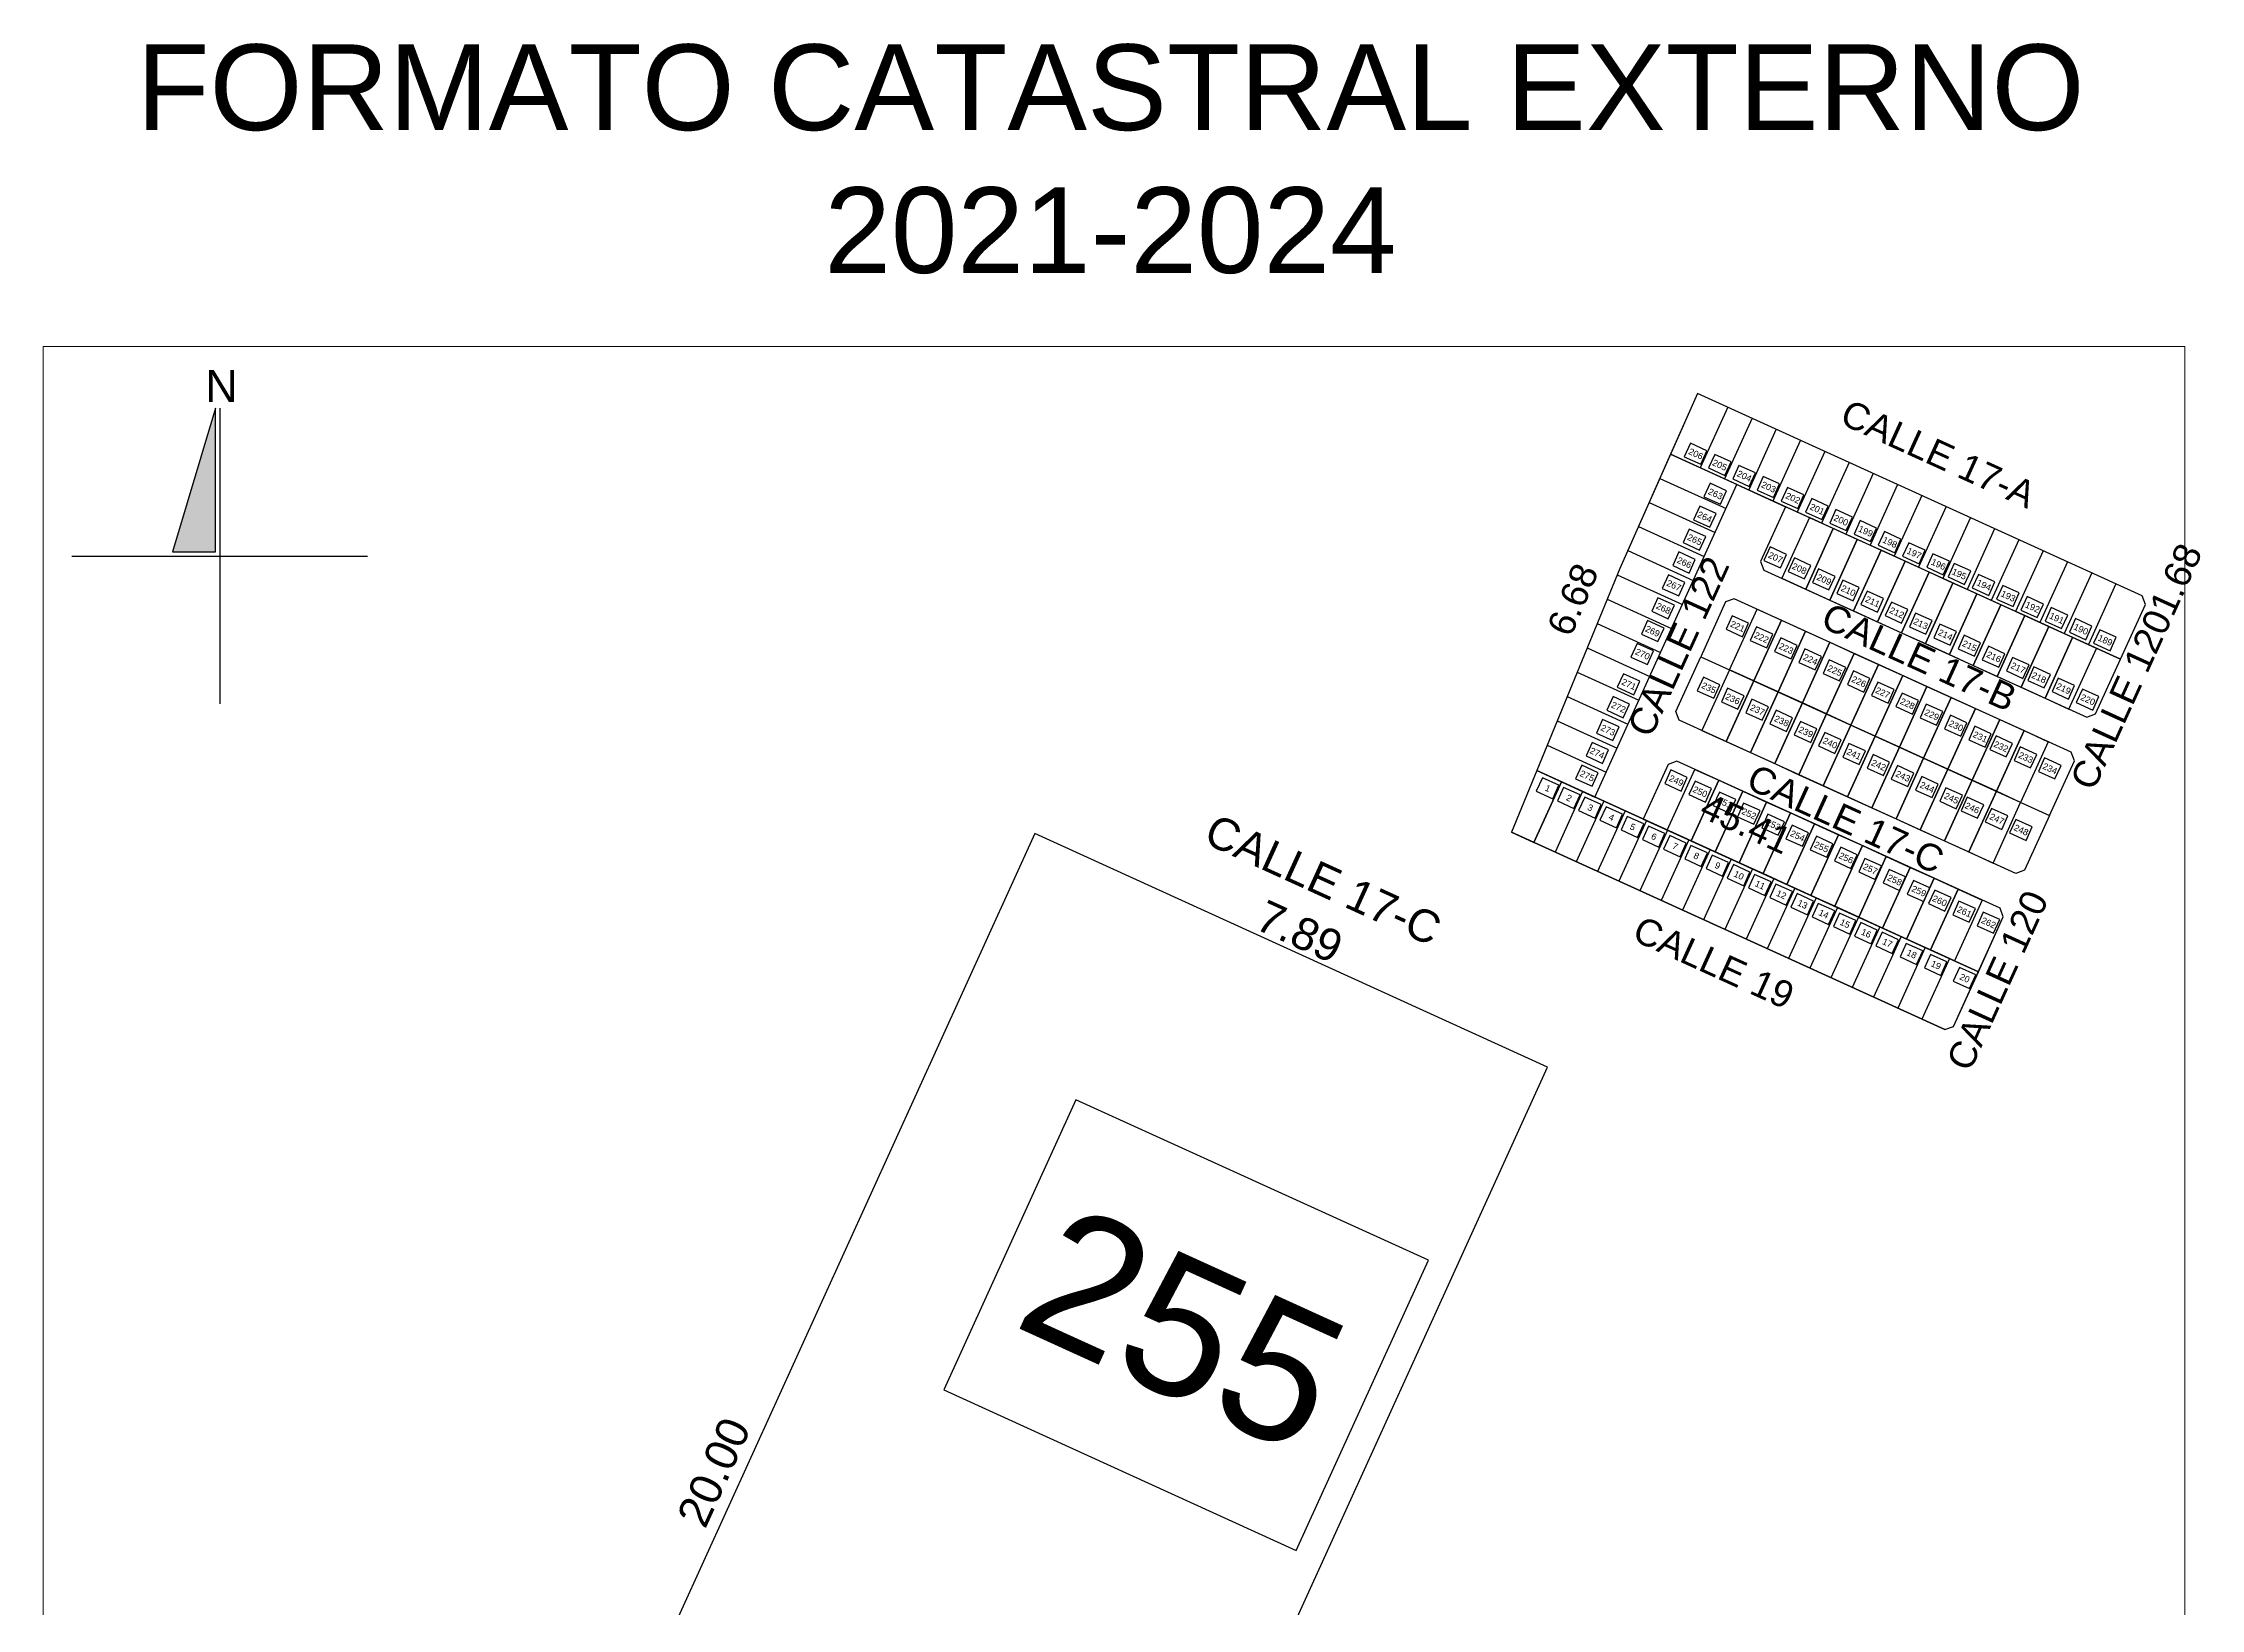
# Model space of a CAD drawing. Header units: inches. Extents: x 163.5 to 193.7, y 30.1 to 74.
# Drawn here: x 163.52 to 193.74, y 52.06 to 73.99 of the extents above; entities that cross this region are included whole.
import ezdxf
from ezdxf.enums import TextEntityAlignment as Align

# ---------------------------------------------------------------- set-up
doc = ezdxf.new("R2010")
doc.units = ezdxf.units.IN
doc.header["$MEASUREMENT"] = 0
doc.layers.add('_DIV LOTES', color=7, linetype='Continuous')
doc.styles.add('DATOS', font='arial.ttf')
doc.styles.add('Formato', font='arial.ttf')
doc.styles.add('Localizacion', font='arial.ttf')
doc.styles.add('Terreno', font='arial.ttf')
doc.dimstyles.new('T-100', dxfattribs={"dimscale": 0, "dimtxt": 0.45, "dimasz": 0.18, "dimexe": 0.18, "dimexo": 0.0625, "dimgap": 0.0905, "dimtad": 0, "dimzin": 1, "dimdsep": 46, "dimtxsty": 'Terreno', "dimblk": 'NONE', "dimcen": 0, "dimse1": 1, "dimse2": 1, "dimsd1": 1, "dimsd2": 1, "dimclrt": 256, "dimadec": 0, "dimazin": 0, "dimtfac": 1, "dimtix": 1, "dimtofl": 0, "dimtmove": 2, "dimatfit": 3, "dimldrblk": 'NONE', "dimfxl": 1, "dimtolj": 1, "dimarcsym": 0})
doc.dimstyles.new('U-100', dxfattribs={"dimscale": 0, "dimtxt": 0.375, "dimasz": 0.18, "dimexe": 0.18, "dimexo": 0.0625, "dimgap": 0.0905, "dimtad": 0, "dimzin": 1, "dimdsep": 46, "dimtxsty": 'Terreno', "dimblk": 'NONE', "dimcen": 0, "dimse1": 1, "dimse2": 1, "dimsd1": 1, "dimsd2": 1, "dimclrt": 256, "dimadec": 0, "dimazin": 0, "dimtfac": 1, "dimtix": 1, "dimtofl": 0, "dimtmove": 2, "dimatfit": 3, "dimldrblk": 'NONE', "dimfxl": 1, "dimtolj": 1, "dimarcsym": 0})

# ---------------------------------------------------------------- blocks, each defined once
blk = doc.blocks.new('Norte')
blk.add_hatch(color=256).paths.add_polyline_path([(2254.291, 2179.168), (2254.691, 2179.168), (2254.691, 2180.508)])
for p, q in [((2254.731, 2180.508), (2254.731, 2177.748)), ((2253.351, 2179.128), (2256.111, 2179.128))]:
    blk.add_line(p, q)
blk.add_lwpolyline([(2254.691, 2180.508), (2254.291, 2179.168), (2254.691, 2179.168)], close=True)
at = {"insert": (2254.595, 2180.866), "char_height": 0.3, "width": 0.27128, "attachment_point": 1, "style": 'Localizacion'}
blk.add_mtext('N', dxfattribs=at)
blk = doc.blocks.new('*D19')
at = {"layer": 'Defpoints', "color": 0, "transparency": 16777216}
for p in [(186.69, 69.082), (183.642, 63.123), (184.084, 62.936)]:
    blk.add_point(p, dxfattribs=at)
at = {"transparency": 16777216, "insert": (184.945, 66.196), "char_height": 0.375, "attachment_point": 5, "rotation": 67.0167, "style": 'Terreno'}
blk.add_mtext('\\A1;6.68', dxfattribs=at)
blk = doc.blocks.new('_None')
blk = doc.blocks.new('*D20')
at = {"layer": 'Defpoints', "color": 0, "transparency": 16777216}
for p in [(186.949, 69.651), (186.69, 69.082), (192.92, 66.246)]:
    blk.add_point(p, dxfattribs=at)
at = {"transparency": 16777216, "insert": (190.064, 68.234), "char_height": 0.375, "attachment_point": 5, "rotation": 335.528, "style": 'Terreno'}
blk.add_mtext('\\A1;CALLE 17-A', dxfattribs=at)
blk = doc.blocks.new('*D21')
at = {"layer": 'Defpoints', "color": 0, "transparency": 16777216}
for p in [(184.084, 62.936), (190.155, 60.173), (189.954, 59.73)]:
    blk.add_point(p, dxfattribs=at)
at = {"transparency": 16777216, "insert": (186.918, 61.111), "char_height": 0.375, "attachment_point": 5, "rotation": 335.528, "style": 'Terreno'}
blk.add_mtext('\\A1;CALLE 19', dxfattribs=at)
blk = doc.blocks.new('*D22')
at = {"layer": 'Defpoints', "color": 0, "transparency": 16777216}
for p in [(190.974, 61.751), (191.242, 61.629), (190.276, 60.218)]:
    blk.add_point(p, dxfattribs=at)
at = {"transparency": 16777216, "insert": (190.893, 60.862), "char_height": 0.375, "attachment_point": 5, "rotation": 65.528, "style": 'Terreno'}
blk.add_mtext('\\A1;CALLE 120', dxfattribs=at)
blk = doc.blocks.new('*D23')
at = {"layer": 'Defpoints', "color": 0, "transparency": 16777216}
for p in [(186.501, 64.153), (186.401, 63.932), (190.929, 61.872)]:
    blk.add_point(p, dxfattribs=at)
at = {"transparency": 16777216, "insert": (188.765, 63.122), "char_height": 0.375, "attachment_point": 5, "rotation": 335.528, "style": 'Terreno'}
blk.add_mtext('\\A1;CALLE 17-C', dxfattribs=at)
blk = doc.blocks.new('*D24')
at = {"layer": 'Defpoints', "color": 0, "transparency": 16777216}
for p in [(187.243, 67.805), (187.42, 67.724), (185.252, 63.43)]:
    blk.add_point(p, dxfattribs=at)
at = {"transparency": 16777216, "insert": (186.424, 65.537), "char_height": 0.375, "attachment_point": 5, "rotation": 65.528, "style": 'Terreno'}
blk.add_mtext('\\A1;CALLE 122', dxfattribs=at)
blk = doc.blocks.new('*D25')
at = {"layer": 'Defpoints', "color": 0, "transparency": 16777216}
for p in [(187.619, 66.608), (192.146, 64.547), (192.059, 64.356)]:
    blk.add_point(p, dxfattribs=at)
at = {"transparency": 16777216, "insert": (189.796, 65.387), "char_height": 0.375, "attachment_point": 5, "rotation": 335.528, "style": 'Terreno'}
blk.add_mtext('\\A1;CALLE 17-B', dxfattribs=at)
blk = doc.blocks.new('*D26')
at = {"layer": 'Defpoints', "color": 0, "transparency": 16777216}
for p in [(192.965, 66.126), (193.186, 66.025), (192.267, 64.593)]:
    blk.add_point(p, dxfattribs=at)
at = {"transparency": 16777216, "insert": (192.837, 65.258), "char_height": 0.375, "attachment_point": 5, "rotation": 65.528, "style": 'Terreno'}
blk.add_mtext('\\A1;CALLE 1201.68', dxfattribs=at)
blk = doc.blocks.new('*D27')
at = {"layer": 'Defpoints', "color": 0, "transparency": 16777216}
for p in [(186.401, 63.932), (188.665, 62.902), (188.502, 62.544)]:
    blk.add_point(p, dxfattribs=at)
at = {"transparency": 16777216, "insert": (187.37, 63.059), "char_height": 0.375, "attachment_point": 5, "rotation": 335.528, "style": 'Terreno'}
blk.add_mtext('\\A1;45.41', dxfattribs=at)
blk = doc.blocks.new('*D28')
at = {"layer": 'Defpoints', "color": 0, "transparency": 16777216}
for p in [(177.408, 62.918), (168.771, 44.875), (169.123, 44.715)]:
    blk.add_point(p, dxfattribs=at)
at = {"transparency": 16777216, "insert": (172.914, 53.976), "char_height": 0.45, "attachment_point": 5, "rotation": 65.528, "style": 'Terreno'}
blk.add_mtext('\\A1;20.00', dxfattribs=at)
blk = doc.blocks.new('*D29')
at = {"layer": 'Defpoints', "color": 0, "transparency": 16777216}
for p in [(184.591, 59.649), (184.91, 59.504), (176.307, 41.445)]:
    blk.add_point(p, dxfattribs=at)
at = {"transparency": 16777216, "insert": (180.768, 50.402), "char_height": 0.45, "attachment_point": 5, "rotation": 65.528, "style": 'Terreno'}
blk.add_mtext('\\A1;20.00', dxfattribs=at)
blk = doc.blocks.new('*D31')
at = {"layer": 'Defpoints', "color": 0, "transparency": 16777216}
for p in [(177.526, 63.179), (177.408, 62.918), (184.591, 59.649)]:
    blk.add_point(p, dxfattribs=at)
at = {"transparency": 16777216, "insert": (181.118, 61.544), "char_height": 0.45, "attachment_point": 5, "rotation": 335.528, "style": 'Terreno'}
blk.add_mtext('\\A1;7.89', dxfattribs=at)
blk = doc.blocks.new('*D32')
at = {"layer": 'Defpoints', "color": 0, "transparency": 16777216}
for p in [(177.856, 63.903), (177.408, 62.918), (184.591, 59.649)]:
    blk.add_point(p, dxfattribs=at)
at = {"transparency": 16777216, "insert": (181.448, 62.269), "char_height": 0.45, "attachment_point": 5, "rotation": 335.528, "style": 'Terreno'}
blk.add_mtext('\\A1;CALLE 17-C', dxfattribs=at)

msp = doc.modelspace()

# ---------------------------------------------------------------- linework, layer by layer
at = {"lineweight": 18}
msp.add_lwpolyline([(163.518, 69.739), (193.518, 69.739), (193.518, 40.189), (163.518, 40.189)], close=True, dxfattribs=at)
at = {"layer": '_DIV LOTES'}
for p, q in [((187.115, 68.889), (186.728, 68.039)), ((187.454, 68.734), (187.068, 67.884)), ((187.794, 68.579), (187.408, 67.73)), ((188.134, 68.425), (187.747, 67.575)), ((188.474, 68.27), (188.087, 67.42)), ((188.814, 68.115), (188.427, 67.266)), ((186.162, 67.892), (187.09, 67.469)), ((189.153, 67.961), (188.767, 67.111)), ((189.493, 67.806), (189.107, 66.956)), ((186.012, 67.555), (186.937, 67.134)), ((189.833, 67.651), (189.446, 66.802)), ((190.173, 67.497), (189.786, 66.647)), ((185.863, 67.218), (186.785, 66.798)), ((190.513, 67.342), (190.126, 66.492)), ((190.852, 67.187), (190.466, 66.338)), ((185.713, 66.881), (186.632, 66.463)), ((191.192, 67.033), (190.806, 66.183)), ((191.532, 66.878), (191.145, 66.029)), ((185.566, 66.543), (186.479, 66.127)), ((191.872, 66.723), (191.485, 65.874)), ((192.212, 66.569), (191.825, 65.719)), ((185.425, 66.202), (186.327, 65.791)), ((192.551, 66.414), (192.165, 65.565)), ((185.285, 65.86), (186.174, 65.456)), ((185.145, 65.519), (186.021, 65.12)), ((185.005, 65.178), (185.868, 64.785)), ((184.865, 64.837), (185.716, 64.449)), ((184.724, 64.495), (185.563, 64.114)), ((184.584, 64.154), (185.41, 63.778)), ((184.784, 63.643), (184.398, 62.793)), ((185.082, 63.507), (184.695, 62.658)), ((185.379, 63.372), (184.992, 62.522)), ((185.676, 63.237), (185.29, 62.387)), ((190.155, 60.173), (184.084, 62.936)), ((190.155, 60.173), (184.084, 62.936)), ((185.974, 63.101), (185.587, 62.252)), ((186.271, 62.966), (185.884, 62.116)), ((186.568, 62.831), (186.182, 61.981)), ((186.866, 62.695), (186.479, 61.846)), ((187.163, 62.56), (186.776, 61.71)), ((187.46, 62.425), (187.074, 61.575)), ((187.758, 62.289), (187.371, 61.44)), ((188.055, 62.154), (187.668, 61.304)), ((188.352, 62.019), (187.966, 61.169)), ((188.65, 61.883), (188.263, 61.034)), ((188.947, 61.748), (188.56, 60.899)), ((189.244, 61.613), (188.858, 60.763)), ((189.542, 61.477), (189.155, 60.628)), ((189.881, 61.323), (189.495, 60.473)), ((190.221, 61.168), (189.835, 60.319))]:
    msp.add_line(p, q, dxfattribs=at)
for points in [[(186.69, 69.082), (185.601, 66.629), (184.084, 62.936), (190.155, 60.173)], [(190.155, 60.173), (190.276, 60.218), (190.974, 61.751), (190.929, 61.872), (186.401, 63.932), (186.28, 63.887), (185.931, 63.121), (185.252, 63.43), (187.243, 67.805), (187.922, 67.495), (187.574, 66.729), (187.619, 66.608), (192.146, 64.547), (192.267, 64.593), (192.965, 66.126), (192.92, 66.246), (186.69, 69.082), (185.601, 66.629), (184.084, 62.936), (190.155, 60.173)], [(184.084, 62.936), (184.398, 62.793), (184.784, 63.643), (184.439, 63.8), (184.084, 62.936)], [(184.398, 62.793), (184.784, 63.643), (185.082, 63.507), (184.695, 62.658), (184.398, 62.793)], [(169.123, 44.715), (176.307, 41.445), (184.591, 59.649), (177.408, 62.918), (169.123, 44.715)]]:
    msp.add_lwpolyline(points, dxfattribs=at)
for points in [[(192.92, 66.246), (186.69, 69.082), (186.311, 68.229), (186.311, 68.229), (186.311, 68.229), (192.616, 65.359), (192.965, 66.126)], [(186.822, 68.278), (186.591, 68.383), (186.505, 68.193), (186.735, 68.089)], [(187.243, 67.805), (186.311, 68.229), (185.601, 66.629), (184.439, 63.8), (185.252, 63.43)], [(187.161, 68.124), (186.931, 68.228), (186.845, 68.039), (187.075, 67.934)], [(187.501, 67.969), (187.271, 68.074), (187.185, 67.884), (187.415, 67.779)], [(187.097, 67.718), (186.867, 67.823), (186.78, 67.633), (187.011, 67.529)], [(187.841, 67.814), (187.611, 67.919), (187.524, 67.729), (187.755, 67.625)], [(188.181, 67.66), (187.951, 67.764), (187.864, 67.575), (188.095, 67.47)], [(186.951, 67.398), (186.721, 67.503), (186.635, 67.313), (186.865, 67.208)], [(187.619, 66.608), (192.146, 64.547), (192.267, 64.593), (192.616, 65.359), (187.922, 67.495), (187.574, 66.729)], [(188.521, 67.505), (188.29, 67.61), (188.204, 67.42), (188.434, 67.315)], [(188.86, 67.35), (188.63, 67.455), (188.544, 67.265), (188.774, 67.161)], [(186.805, 67.077), (186.575, 67.182), (186.489, 66.992), (186.719, 66.888)], [(188.593, 67.19), (188.258, 67.343), (187.871, 66.493), (188.206, 66.341)], [(188.928, 67.038), (188.593, 67.19), (188.206, 66.341), (188.542, 66.188)], [(189.2, 67.196), (188.97, 67.3), (188.884, 67.111), (189.114, 67.006)], [(189.54, 67.041), (189.31, 67.146), (189.223, 66.956), (189.454, 66.851)], [(186.66, 66.757), (186.429, 66.862), (186.343, 66.672), (186.573, 66.567)], [(187.938, 66.828), (187.707, 66.933), (187.621, 66.743), (187.851, 66.638)], [(189.263, 66.885), (188.928, 67.038), (188.542, 66.188), (188.877, 66.036)], [(189.599, 66.733), (189.263, 66.885), (188.877, 66.036), (189.212, 65.883)], [(189.88, 66.886), (189.65, 66.991), (189.563, 66.802), (189.794, 66.697)], [(190.22, 66.732), (189.989, 66.837), (189.903, 66.647), (190.133, 66.542)], [(186.514, 66.436), (186.283, 66.541), (186.197, 66.351), (186.427, 66.247)], [(188.278, 66.673), (188.047, 66.778), (187.961, 66.589), (188.191, 66.484)], [(188.617, 66.519), (188.387, 66.624), (188.301, 66.434), (188.531, 66.329)], [(189.934, 66.58), (189.599, 66.733), (189.212, 65.883), (189.547, 65.73)], [(190.269, 66.427), (189.934, 66.58), (189.547, 65.73), (189.883, 65.578)], [(190.517, 66.596), (190.287, 66.701), (190.2, 66.512), (190.431, 66.407)], [(190.857, 66.442), (190.626, 66.547), (190.54, 66.357), (190.77, 66.252)], [(186.368, 66.116), (186.137, 66.221), (186.051, 66.031), (186.281, 65.926)], [(187.085, 66.162), (186.736, 65.395), (191.62, 63.172), (191.969, 63.939), (191.924, 64.059), (187.205, 66.207)], [(187.085, 66.162), (186.736, 65.395), (191.62, 63.172), (191.969, 63.939), (191.924, 64.059), (187.205, 66.207)], [(188.957, 66.364), (188.727, 66.469), (188.641, 66.279), (188.871, 66.175)], [(189.297, 66.21), (189.067, 66.314), (188.98, 66.125), (189.211, 66.02)], [(190.604, 66.275), (190.269, 66.427), (189.883, 65.578), (190.218, 65.425)], [(190.94, 66.122), (190.604, 66.275), (190.218, 65.425), (190.553, 65.273)], [(191.197, 66.287), (190.966, 66.392), (190.88, 66.202), (191.11, 66.097)], [(191.536, 66.132), (191.306, 66.237), (191.22, 66.048), (191.45, 65.943)], [(186.222, 65.795), (185.992, 65.9), (185.905, 65.71), (186.136, 65.606)], [(187.407, 65.863), (187.177, 65.968), (187.091, 65.779), (187.321, 65.674)], [(187.479, 65.057), (187.139, 65.211), (187.526, 66.061), (187.866, 65.906)], [(187.819, 64.902), (187.479, 65.057), (187.866, 65.906), (188.205, 65.752)], [(189.637, 66.055), (189.406, 66.16), (189.32, 65.97), (189.55, 65.865)], [(189.977, 65.9), (189.746, 66.005), (189.66, 65.815), (189.89, 65.711)], [(191.275, 65.97), (190.94, 66.122), (190.553, 65.273), (190.888, 65.12)], [(191.61, 65.817), (191.275, 65.97), (190.888, 65.12), (191.223, 64.968)], [(191.876, 65.978), (191.646, 66.083), (191.559, 65.893), (191.79, 65.788)], [(192.216, 65.823), (191.986, 65.928), (191.899, 65.738), (192.13, 65.633)], [(187.747, 65.709), (187.517, 65.814), (187.43, 65.624), (187.661, 65.519)], [(188.087, 65.554), (187.857, 65.659), (187.77, 65.469), (188.001, 65.364)], [(188.159, 64.747), (187.819, 64.902), (188.205, 65.752), (188.545, 65.597)], [(188.498, 64.593), (188.159, 64.747), (188.545, 65.597), (188.885, 65.442)], [(190.316, 65.746), (190.086, 65.85), (190, 65.661), (190.23, 65.556)], [(190.656, 65.591), (190.426, 65.696), (190.34, 65.506), (190.57, 65.401)], [(191.945, 65.664), (191.61, 65.817), (191.223, 64.968), (191.559, 64.815)], [(192.281, 65.512), (191.945, 65.664), (191.559, 64.815), (191.894, 64.662)], [(192.556, 65.668), (192.325, 65.773), (192.239, 65.584), (192.469, 65.479)], [(186.076, 65.475), (185.846, 65.58), (185.759, 65.39), (185.99, 65.285)], [(186.387, 64.628), (186.736, 65.395), (191.62, 63.172), (191.271, 62.405), (191.151, 62.36), (186.432, 64.508)], [(186.387, 64.628), (186.736, 65.395), (191.62, 63.172), (191.271, 62.405), (191.151, 62.36), (186.432, 64.508)], [(188.427, 65.399), (188.196, 65.504), (188.11, 65.315), (188.34, 65.21)], [(188.766, 65.245), (188.536, 65.35), (188.45, 65.16), (188.68, 65.055)], [(188.838, 64.438), (188.498, 64.593), (188.885, 65.442), (189.225, 65.288)], [(189.178, 64.283), (188.838, 64.438), (189.225, 65.288), (189.565, 65.133)], [(190.996, 65.436), (190.766, 65.541), (190.679, 65.351), (190.91, 65.247)], [(191.336, 65.282), (191.105, 65.386), (191.019, 65.197), (191.249, 65.092)], [(185.883, 65.052), (185.653, 65.156), (185.567, 64.967), (185.797, 64.862)], [(187.004, 65.003), (186.773, 65.108), (186.687, 64.918), (186.917, 64.813)], [(187.479, 65.057), (187.139, 65.211), (186.753, 64.362), (187.092, 64.207)], [(187.819, 64.902), (187.479, 65.057), (187.092, 64.207), (187.432, 64.053)], [(189.106, 65.09), (188.876, 65.195), (188.79, 65.005), (189.02, 64.9)], [(189.446, 64.935), (189.216, 65.04), (189.129, 64.851), (189.36, 64.746)], [(189.518, 64.129), (189.178, 64.283), (189.565, 65.133), (189.904, 64.978)], [(189.858, 63.974), (189.518, 64.129), (189.904, 64.978), (190.244, 64.824)], [(191.633, 65.146), (191.403, 65.251), (191.316, 65.061), (191.547, 64.957)], [(191.973, 64.992), (191.743, 65.096), (191.656, 64.907), (191.887, 64.802)], [(185.738, 64.731), (185.507, 64.836), (185.421, 64.646), (185.651, 64.541)], [(187.344, 64.848), (187.113, 64.953), (187.027, 64.764), (187.257, 64.659)], [(187.683, 64.694), (187.453, 64.799), (187.367, 64.609), (187.597, 64.504)], [(188.159, 64.747), (187.819, 64.902), (187.432, 64.053), (187.772, 63.898)], [(188.498, 64.593), (188.159, 64.747), (187.772, 63.898), (188.112, 63.743)], [(189.786, 64.781), (189.556, 64.886), (189.469, 64.696), (189.7, 64.591)], [(190.126, 64.626), (189.895, 64.731), (189.809, 64.541), (190.039, 64.436)], [(190.197, 63.819), (189.858, 63.974), (190.244, 64.824), (190.584, 64.669)], [(192.313, 64.837), (192.082, 64.942), (191.996, 64.752), (192.226, 64.647)], [(185.592, 64.411), (185.361, 64.515), (185.275, 64.326), (185.505, 64.221)], [(188.023, 64.539), (187.793, 64.644), (187.706, 64.454), (187.937, 64.349)], [(188.363, 64.384), (188.133, 64.489), (188.046, 64.3), (188.277, 64.195)], [(188.838, 64.438), (188.498, 64.593), (188.112, 63.743), (188.452, 63.589)], [(189.178, 64.283), (188.838, 64.438), (188.452, 63.589), (188.791, 63.434)], [(190.465, 64.471), (190.235, 64.576), (190.149, 64.387), (190.379, 64.282)], [(190.537, 63.665), (190.197, 63.819), (190.584, 64.669), (190.924, 64.514)], [(190.805, 64.317), (190.575, 64.422), (190.489, 64.232), (190.719, 64.127)], [(190.877, 63.51), (190.537, 63.665), (190.924, 64.514), (191.264, 64.36)], [(185.446, 64.09), (185.216, 64.195), (185.129, 64.005), (185.36, 63.9)], [(188.703, 64.23), (188.472, 64.335), (188.386, 64.145), (188.616, 64.04)], [(189.042, 64.075), (188.812, 64.18), (188.726, 63.99), (188.956, 63.885)], [(189.518, 64.129), (189.178, 64.283), (188.791, 63.434), (189.131, 63.279)], [(189.858, 63.974), (189.518, 64.129), (189.131, 63.279), (189.471, 63.125)], [(191.103, 64.181), (190.872, 64.286), (190.786, 64.097), (191.016, 63.992)], [(191.217, 63.355), (190.877, 63.51), (191.264, 64.36), (191.603, 64.205)], [(191.442, 64.027), (191.212, 64.132), (191.126, 63.942), (191.356, 63.837)], [(190.276, 60.218), (190.625, 60.984), (184.439, 63.8), (184.084, 62.936), (190.155, 60.173)], [(185.3, 63.77), (185.07, 63.875), (184.983, 63.685), (185.214, 63.58)], [(190.929, 61.872), (186.401, 63.932), (186.28, 63.887), (185.931, 63.121), (190.625, 60.984), (190.974, 61.751)], [(186.548, 63.704), (186.318, 63.809), (186.231, 63.619), (186.462, 63.514)], [(186.602, 62.815), (186.267, 62.968), (186.653, 63.817), (186.988, 63.665)], [(189.382, 63.92), (189.152, 64.025), (189.066, 63.836), (189.296, 63.731)], [(189.722, 63.766), (189.492, 63.871), (189.405, 63.681), (189.636, 63.576)], [(190.197, 63.819), (189.858, 63.974), (189.471, 63.125), (189.811, 62.97)], [(190.537, 63.665), (190.197, 63.819), (189.811, 62.97), (190.151, 62.815)], [(191.782, 63.872), (191.552, 63.977), (191.465, 63.787), (191.696, 63.683)], [(184.748, 63.596), (184.518, 63.701), (184.431, 63.511), (184.662, 63.406)], [(185.045, 63.461), (184.815, 63.565), (184.729, 63.376), (184.959, 63.271)], [(186.888, 63.549), (186.657, 63.654), (186.571, 63.464), (186.801, 63.359)], [(186.937, 62.663), (186.602, 62.815), (186.988, 63.665), (187.324, 63.512)], [(187.227, 63.394), (186.997, 63.499), (186.911, 63.31), (187.141, 63.205)], [(187.272, 62.51), (186.937, 62.663), (187.324, 63.512), (187.659, 63.36)], [(190.062, 63.611), (189.832, 63.716), (189.745, 63.526), (189.976, 63.422)], [(190.402, 63.457), (190.171, 63.561), (190.085, 63.372), (190.315, 63.267)], [(190.877, 63.51), (190.537, 63.665), (190.151, 62.815), (190.49, 62.661)], [(191.217, 63.355), (190.877, 63.51), (190.49, 62.661), (190.83, 62.506)], [(185.343, 63.325), (185.112, 63.43), (185.026, 63.24), (185.256, 63.136)], [(185.64, 63.19), (185.41, 63.295), (185.323, 63.105), (185.554, 63)], [(187.567, 63.24), (187.337, 63.345), (187.251, 63.155), (187.481, 63.05)], [(187.608, 62.358), (187.272, 62.51), (187.659, 63.36), (187.994, 63.207)], [(187.907, 63.085), (187.677, 63.19), (187.59, 63), (187.821, 62.895)], [(187.943, 62.205), (187.608, 62.358), (187.994, 63.207), (188.329, 63.055)], [(190.699, 63.321), (190.469, 63.426), (190.382, 63.236), (190.613, 63.132)], [(191.039, 63.167), (190.808, 63.271), (190.722, 63.082), (190.952, 62.977)], [(185.937, 63.055), (185.707, 63.159), (185.621, 62.97), (185.851, 62.865)], [(186.235, 62.919), (186.004, 63.024), (185.918, 62.834), (186.148, 62.73)], [(186.532, 62.784), (186.302, 62.889), (186.215, 62.699), (186.446, 62.594)], [(188.247, 62.93), (188.017, 63.035), (187.93, 62.846), (188.161, 62.741)], [(188.278, 62.052), (187.943, 62.205), (188.329, 63.055), (188.665, 62.902)], [(188.587, 62.776), (188.356, 62.881), (188.27, 62.691), (188.5, 62.586)], [(188.613, 61.9), (188.278, 62.052), (188.665, 62.902), (189, 62.749)], [(191.379, 63.012), (191.148, 63.117), (191.062, 62.927), (191.292, 62.822)], [(186.829, 62.649), (186.599, 62.753), (186.513, 62.564), (186.743, 62.459)], [(187.127, 62.513), (186.896, 62.618), (186.81, 62.428), (187.04, 62.324)], [(188.926, 62.621), (188.696, 62.726), (188.61, 62.536), (188.84, 62.431)], [(188.948, 61.747), (188.613, 61.9), (189, 62.749), (189.335, 62.597)], [(189.284, 61.595), (188.948, 61.747), (189.335, 62.597), (189.67, 62.444)], [(189.266, 62.466), (189.036, 62.571), (188.95, 62.382), (189.18, 62.277)], [(187.424, 62.378), (187.194, 62.483), (187.107, 62.293), (187.338, 62.188)], [(187.721, 62.243), (187.491, 62.347), (187.405, 62.158), (187.635, 62.053)], [(189.619, 61.442), (189.284, 61.595), (189.67, 62.444), (190.006, 62.292)], [(189.606, 62.312), (189.376, 62.417), (189.289, 62.227), (189.52, 62.122)], [(189.954, 61.29), (189.619, 61.442), (190.006, 62.292), (190.341, 62.139)], [(189.946, 62.157), (189.716, 62.262), (189.629, 62.072), (189.86, 61.968)], [(188.019, 62.107), (187.788, 62.212), (187.702, 62.022), (187.932, 61.918)], [(188.316, 61.972), (188.086, 62.077), (187.999, 61.887), (188.23, 61.782)], [(190.243, 62.022), (190.013, 62.127), (189.927, 61.937), (190.157, 61.832)], [(190.289, 61.137), (189.954, 61.29), (190.341, 62.139), (190.676, 61.986)], [(190.583, 61.867), (190.353, 61.972), (190.266, 61.782), (190.497, 61.678)], [(188.613, 61.837), (188.383, 61.941), (188.297, 61.752), (188.527, 61.647)], [(188.91, 61.701), (188.68, 61.806), (188.594, 61.617), (188.824, 61.512)], [(189.208, 61.566), (188.977, 61.671), (188.891, 61.481), (189.121, 61.376)], [(190.923, 61.713), (190.692, 61.817), (190.606, 61.628), (190.836, 61.523)], [(189.505, 61.431), (189.275, 61.536), (189.188, 61.346), (189.419, 61.241)], [(189.845, 61.276), (189.615, 61.381), (189.528, 61.191), (189.759, 61.086)], [(190.185, 61.121), (189.954, 61.226), (189.868, 61.037), (190.098, 60.932)], [(190.588, 60.938), (190.358, 61.043), (190.272, 60.853), (190.502, 60.748)], [(182.921, 56.944), (177.985, 59.191), (176.135, 55.127), (181.071, 52.88)]]:
    msp.add_lwpolyline(points, close=True, dxfattribs=at)

# ---------------------------------------------------------------- block references
at = {"lineweight": 25, "xscale": 1.5, "yscale": 1.5, "zscale": 1.5}
msp.add_blockref('Norte', (-3216.104, -3201.888), dxfattribs=at)

# ---------------------------------------------------------------- texts
at = {"lineweight": 18, "insert": (178.468, 72.36), "char_height": 1.2, "width": 31.23058, "attachment_point": 5, "style": 'Formato'}
msp.add_mtext('\\A1;FORMATO CATASTRAL EXTERNO 2021-2024', dxfattribs=at)
at = {"layer": '_DIV LOTES', "style": 'DATOS'}
for s, height, p in [('206', 0.0893, (186.668, 68.235)), ('205', 0.0893, (187.002, 68.079)), ('204', 0.0893, (187.347, 67.925)), ('263', 0.0893, (186.943, 67.674)), ('203', 0.0893, (187.687, 67.771)), ('264', 0.0893, (186.792, 67.353)), ('202', 0.0893, (188.027, 67.616)), ('201', 0.0893, (188.367, 67.461)), ('265', 0.0893, (186.652, 67.034)), ('200', 0.0893, (188.701, 67.306)), ('199', 0.0893, (189.046, 67.152)), ('207', 0.0893, (187.784, 66.784)), ('198', 0.0893, (189.386, 66.997)), ('197', 0.0893, (189.726, 66.843)), ('266', 0.0893, (186.506, 66.713)), ('208', 0.0893, (188.118, 66.629)), ('209', 0.0893, (188.464, 66.475)), ('196', 0.0893, (190.066, 66.688)), ('195', 0.0893, (190.357, 66.552)), ('267', 0.0893, (186.36, 66.393)), ('210', 0.0893, (188.803, 66.32)), ('211', 0.0893, (189.143, 66.166)), ('194', 0.0893, (190.703, 66.398)), ('193', 0.0893, (191.043, 66.243)), ('268', 0.0893, (186.214, 66.072)), ('221', 0.0893, (187.253, 65.82)), ('212', 0.0893, (189.483, 66.011)), ('213', 0.0893, (189.817, 65.856)), ('192', 0.0893, (191.383, 66.089)), ('191', 0.0893, (191.722, 65.934)), ('269', 0.0893, (186.062, 65.751)), ('222', 0.0893, (187.587, 65.664)), ('223', 0.0893, (187.933, 65.51)), ('214', 0.0893, (190.163, 65.702)), ('215', 0.0893, (190.502, 65.547)), ('190', 0.0893, (192.062, 65.779)), ('189', 0.0893, (192.402, 65.625)), ('270', 0.0893, (185.922, 65.431)), ('224', 0.0893, (188.273, 65.356)), ('216', 0.0893, (190.842, 65.393)), ('217', 0.0893, (191.182, 65.238)), ('271', 0.0893, (185.73, 65.008)), ('235', 0.0893, (186.85, 64.959)), ('225', 0.0893, (188.613, 65.201)), ('226', 0.0893, (188.952, 65.046)), ('218', 0.0893, (191.473, 65.102)), ('219', 0.0893, (191.819, 64.948)), ('272', 0.0893, (185.584, 64.687)), ('236', 0.0893, (187.184, 64.804)), ('237', 0.0893, (187.53, 64.65)), ('227', 0.0893, (189.286, 64.891)), ('228', 0.0893, (189.632, 64.737)), ('220', 0.0893, (192.159, 64.793)), ('273', 0.0893, (185.438, 64.367)), ('238', 0.0893, (187.869, 64.495)), ('239', 0.0893, (188.209, 64.341)), ('229', 0.0893, (189.972, 64.582)), ('230', 0.0893, (190.312, 64.428)), ('274', 0.0893, (185.286, 64.046)), ('240', 0.0893, (188.549, 64.186)), ('241', 0.0893, (188.883, 64.031)), ('231', 0.0893, (190.651, 64.273)), ('232', 0.0893, (190.943, 64.137)), ('275', 0.0893, (185.146, 63.726)), ('242', 0.0893, (189.228, 63.877)), ('243', 0.0893, (189.568, 63.722)), ('233', 0.0893, (191.289, 63.983)), ('234', 0.0893, (191.628, 63.828)), ('1', 0.0893, (184.594, 63.552)), ('249', 0.0893, (186.394, 63.66)), ('250', 0.0893, (186.728, 63.504)), ('244', 0.0893, (189.908, 63.567)), ('245', 0.0893, (190.248, 63.413)), ('2', 0.0893, (184.892, 63.417)), ('3', 0.0893, (185.189, 63.281)), ('4', 0.0893, (185.486, 63.146)), ('251', 0.0893, (187.074, 63.351)), ('252', 0.0893, (187.413, 63.196)), ('246', 0.0893, (190.539, 63.277)), ('247', 0.0893, (190.885, 63.123)), ('5', 0.0893, (185.783, 63.011)), ('6', 0.0893, (186.081, 62.876)), ('253', 0.0893, (187.753, 63.041)), ('254', 0.0893, (188.093, 62.887)), ('248', 0.0893, (191.225, 62.968)), ('7', 0.0893, (186.378, 62.74)), ('8', 0.0893, (186.675, 62.605)), ('255', 0.0893, (188.427, 62.731)), ('256', 0.0893, (188.773, 62.577)), ('9', 0.0893, (186.973, 62.47)), ('10', 0.0893, (187.27, 62.334)), ('257', 0.0893, (189.112, 62.423)), ('258', 0.0893, (189.452, 62.268)), ('11', 0.0893, (187.567, 62.199)), ('12', 0.0893, (187.865, 62.064)), ('13', 0.0893, (188.162, 61.928)), ('259', 0.0893, (189.792, 62.113)), ('260', 0.0893, (190.083, 61.977)), ('14', 0.0893, (188.459, 61.793)), ('15', 0.0893, (188.757, 61.658)), ('261', 0.0893, (190.429, 61.824)), ('262', 0.0893, (190.769, 61.669)), ('16', 0.0893, (189.054, 61.522)), ('17', 0.0893, (189.351, 61.387)), ('18', 0.0893, (189.691, 61.232)), ('19', 0.0893, (190.031, 61.078)), ('20', 0.0893, (190.434, 60.894)), ('255', 1.9136, (179.499, 55.988))]:
    msp.add_text(s, height=height, rotation=335.528, dxfattribs=at).set_placement(p, align=Align.MIDDLE_CENTER)

# ---------------------------------------------------------------- dimensions: what is measured, and where the dimension line sits
for p1, p2, distance, text, dimstyle, picture, middle in [((192.92, 66.246), (186.69, 69.082), -0.626, 'CALLE 17-A', 'U-100', '*D20', (190.064, 68.234)), ((185.252, 63.43), (187.243, 67.805), -0.194, 'CALLE 122', 'U-100', '*D24', (186.424, 65.537)), ((192.267, 64.593), (192.965, 66.126), -0.243, 'CALLE 120<>', 'U-100', '*D26', (192.837, 65.258)), ((187.619, 66.608), (192.146, 64.547), -0.21, 'CALLE 17-B', 'U-100', '*D25', (189.796, 65.387)), ((190.929, 61.872), (186.401, 63.932), -0.242, 'CALLE 17-C', 'U-100', '*D23', (188.765, 63.122)), ((184.591, 59.649), (177.408, 62.918), -1.083, 'CALLE 17-C', 'T-100', '*D32', (181.448, 62.269)), ((186.401, 63.932), (188.665, 62.902), -0.394, '45.41', 'U-100', '*D27', (187.37, 63.059)), ((184.084, 62.936), (190.155, 60.173), -0.487, 'CALLE 19', 'U-100', '*D21', (186.918, 61.111)), ((190.276, 60.218), (190.974, 61.751), -0.295, 'CALLE 120', 'U-100', '*D22', (190.893, 60.862))]:
    dim = msp.add_aligned_dim(p1=p1, p2=p2, distance=distance, text=text, dimstyle=dimstyle, override={"dimscale": 1})
    dim.commit()
    dim.dimension.update_dxf_attribs({"geometry": picture, "text_midpoint": middle})
for p1, p2, distance, dimstyle, picture, middle in [((186.69, 69.082), (184.084, 62.936), -0.48, 'U-100', '*D19', (184.945, 66.196)), ((184.591, 59.649), (177.408, 62.918), -0.287, 'T-100', '*D31', (181.118, 61.544)), ((177.408, 62.918), (169.123, 44.715), -0.386, 'T-100', '*D28', (172.914, 53.976)), ((176.307, 41.445), (184.591, 59.649), -0.35, 'T-100', '*D29', (180.768, 50.402))]:
    dim = msp.add_aligned_dim(p1=p1, p2=p2, distance=distance, dimstyle=dimstyle, override={"dimscale": 1})
    dim.commit()
    dim.dimension.update_dxf_attribs({"geometry": picture, "text_midpoint": middle})

doc.saveas('drawing.dxf')
